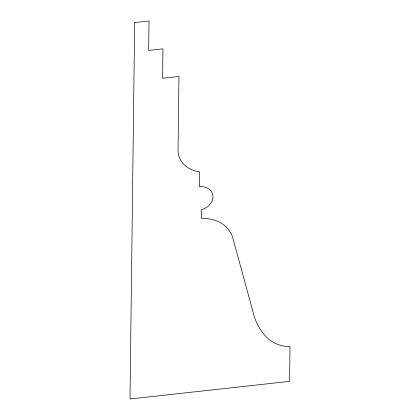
<?xml version="1.0" encoding="UTF-8"?>
<svg xmlns="http://www.w3.org/2000/svg" width="420" height="420" viewBox="0 0 420 420"><rect width="100%" height="100%" fill="white"/><g stroke="black" fill="none" stroke-linecap="round" stroke-linejoin="round"><path stroke-width="0.63" d="M134.662 22.586L129.995 399L289.574 381.365L290.005 346.752A37.994 30.739 -20.7 0 1 266.248 336.882A79.002 63.913 -20.7 0 1 253.754 314.622L232.874 238.187A36.629 29.631 -20.7 0 0 201.453 218.405L201.164 209.79A14.175 11.466 -20.7 0 0 212.977 196.056A14.175 11.466 -20.7 0 0 199.453 186.674L199.637 171.796A30.534 24.701 -20.7 0 1 178.038 150.869L178.962 76.451L162.598 78.262L162.96 48.841L148.643 50.421L149.011 21L134.662 22.586"/></g></svg>
